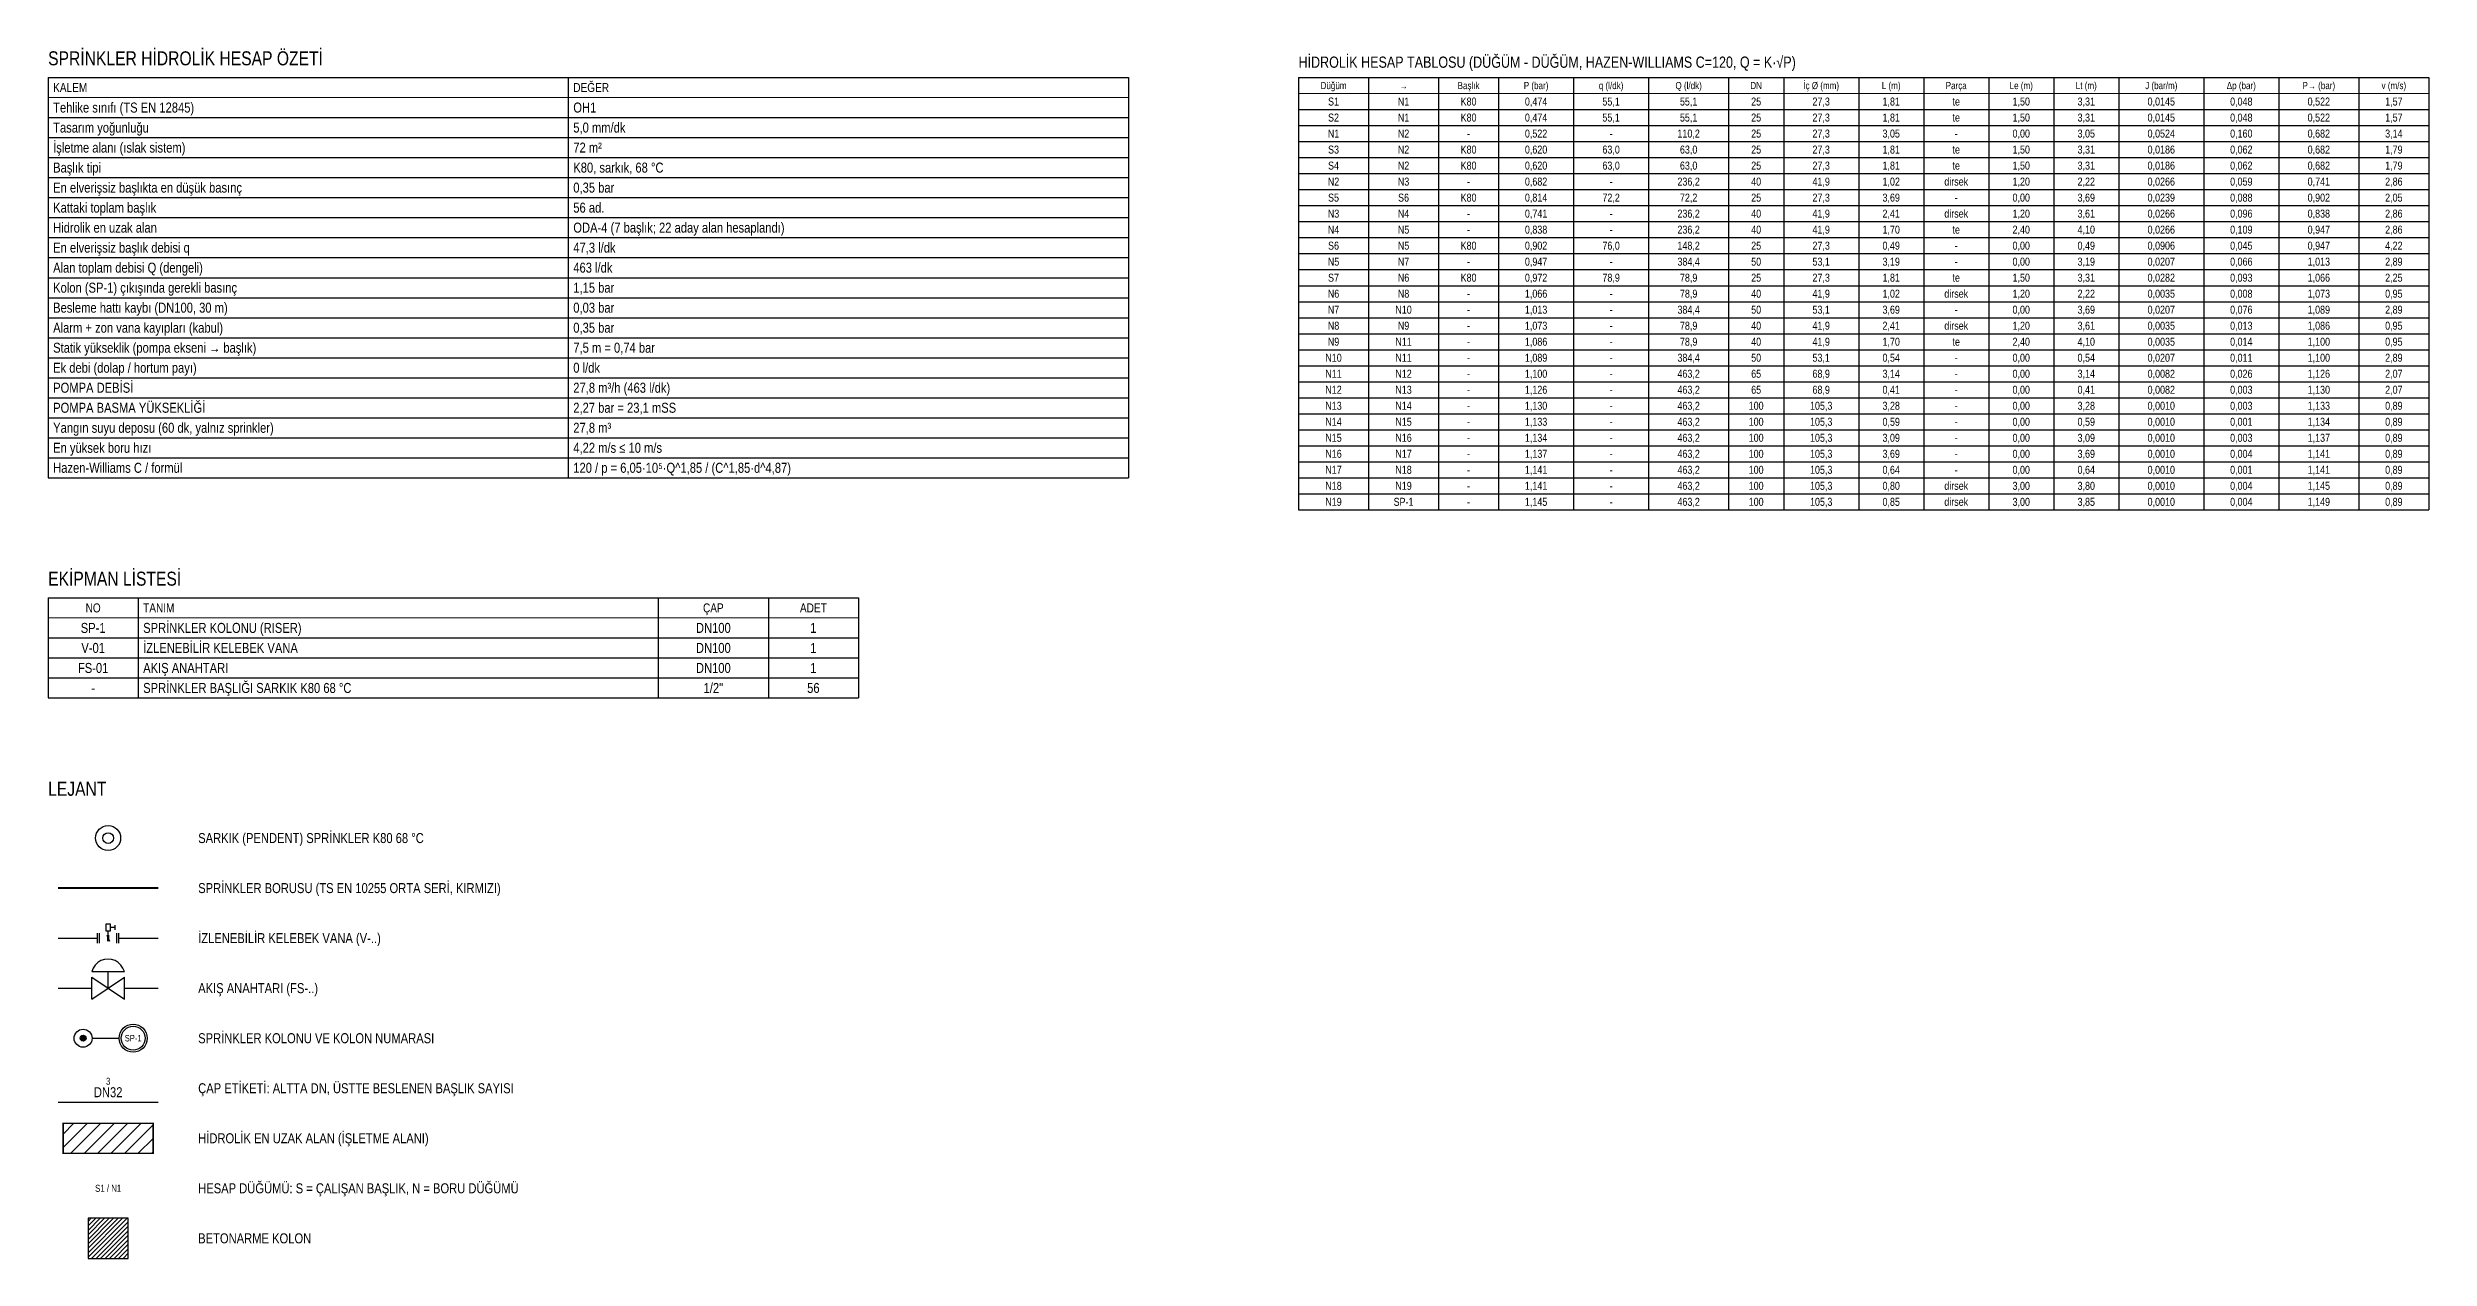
# Model space of a CAD drawing. Header units: centimetres. Extents: x 0 to 5680, y -426 to 2228.
# Drawn here: x 3300 to 5680, y 820 to 2030 of the extents above; entities that cross this region are included whole.
import ezdxf
from ezdxf.enums import TextEntityAlignment as Align

# ---------------------------------------------------------------- set-up
doc = ezdxf.new("R2010")
doc.units = ezdxf.units.CM
doc.linetypes.add('DASHED', pattern=[1.524, 1.27, -0.254])
for name, color, linetype in [('MTY-VANA', 1, 'Continuous'), ('ROTAS-MIMARI-KOLON', 8, 'Continuous'), ('ROTAS-MIMARI-KOLON-TARAMA', 9, 'Continuous'), ('ROTAS-YANGIN-DUGUM', 3, 'Continuous'), ('ROTAS-YANGIN-HIDROLIK-ALAN', 2, 'Continuous'), ('ROTAS-YANGIN-HIDROLIK-TARAMA', 8, 'Continuous'), ('ROTAS-YANGIN-KOLON', 6, 'Continuous'), ('ROTAS-YANGIN-LEJANT', 7, 'Continuous'), ('ROTAS-YANGIN-SPR-BORU', 140, 'Continuous'), ('ROTAS-YANGIN-SPR-CAP', 141, 'Continuous'), ('ROTAS-YANGIN-SPRINKLER', 15, 'Continuous'), ('ROTAS-YANGIN-TABLO', 7, 'Continuous'), ('ROTAS-YANGIN-VANA', 1, 'Continuous')]:
    doc.layers.add(name, color=color, linetype=linetype)
doc.styles.add('CAP', font='wturkce.SHX', dxfattribs={"width": 0.65})
doc.styles.add('ROTAS', font='arial.ttf')

# ---------------------------------------------------------------- blocks, each defined once
blk = doc.blocks.new('ROTAS-SPR-SARKIK')
for radius in [12.5, 5.37]:
    blk.add_circle((0, 0), radius)
blk = doc.blocks.new('MTY-IZLENEBILIR KELEBEK VANA')
at = {"layer": 'MTY-VANA', "linetype": 'Continuous'}
for p, q in [((-10.7, -5.1), (-10.7, 4.9)), ((-10.7, -5.1), (-10.7, 4.9)), ((-10.7, -5.1), (-10.7, 4.9)), ((-10.7, -5.1), (-10.7, 4.9)), ((-8.7, -5.1), (-8.7, 4.9)), ((-8.7, -5.1), (-8.7, 4.9)), ((-8.7, -5.1), (-8.7, 4.9)), ((-8.7, -5.1), (-8.7, 4.9)), ((0, 0), (0, 7.4)), ((0, 0), (0, 7.4)), ((0, 0), (0, 7.4)), ((0, 0), (0, 7.4)), ((8.7, -5.1), (8.7, 4.9)), ((8.7, -5.1), (8.7, 4.9)), ((8.7, -5.1), (8.7, 4.9)), ((8.7, -5.1), (8.7, 4.9)), ((10.7, -5.1), (10.7, 4.9)), ((10.7, -5.1), (10.7, 4.9)), ((10.7, -5.1), (10.7, 4.9)), ((10.7, -5.1), (10.7, 4.9))]:
    blk.add_line(p, q, dxfattribs=at)
at = {"layer": 'MTY-VANA'}
for p, q in [((-1.2, 3.1), (1.2, -3.1)), ((-1.2, 3.1), (1.2, -3.1)), ((-1.2, 3.1), (1.2, -3.1)), ((7, 10.6), (2.2, 10.6)), ((7, 10.6), (2.2, 10.6)), ((7, 10.6), (2.2, 10.6)), ((7, 10.6), (2.2, 10.6)), ((7, 8.2), (7, 13.1)), ((7, 8.2), (7, 13.1)), ((7, 8.2), (7, 13.1)), ((7, 8.2), (7, 13.1))]:
    blk.add_line(p, q, dxfattribs=at)
blk.add_lwpolyline([(-2.2, 13.9), (-2.2, 7.4), (2.2, 7.4), (2.2, 13.9)], close=True, dxfattribs=at)
blk.add_lwpolyline([(-2.2, 13.9), (-2.2, 7.4), (2.2, 7.4), (2.2, 13.9)], close=True, dxfattribs=at)
blk.add_lwpolyline([(-2.2, 13.9), (-2.2, 7.4), (2.2, 7.4), (2.2, 13.9)], close=True, dxfattribs=at)
blk.add_lwpolyline([(-2.2, 13.9), (-2.2, 7.4), (2.2, 7.4), (2.2, 13.9)], close=True, dxfattribs=at)
at = {"layer": 'MTY-VANA', "linetype": 'Continuous'}
blk.add_trace([(-1.2, 3.1), (1.2, 3.1), (-1.2, -3.1), (1.2, -3.1)], dxfattribs=at)
blk.add_trace([(-1.2, 3.1), (1.2, 3.1), (-1.2, -3.1), (1.2, -3.1)], dxfattribs=at)
blk.add_trace([(-1.2, 3.1), (1.2, 3.1), (-1.2, -3.1), (1.2, -3.1)], dxfattribs=at)
blk.add_trace([(-1.2, 3.1), (1.2, 3.1), (-1.2, -3.1), (1.2, -3.1)], dxfattribs=at)
at = {"layer": 'MTY-VANA', "style": 'CAP', "width": 0.65}
blk.add_attdef('CAP', text='', height=5, rotation=270, dxfattribs=at).set_placement((0, 0), align=Align.CENTER)
blk = doc.blocks.new('ROTAS-AKIS-ANAHTARI')
for p, q in [((-16.3, 16.7), (16.2, 16.7)), ((-16.2, -11), (-16.2, 11)), ((-16.2, 11), (16.3, -11)), ((-16.2, -11), (16.3, 11)), ((0.1, 0), (0.1, 16.7)), ((16.3, -11), (16.3, 11))]:
    blk.add_line(p, q)
blk.add_lwpolyline([(16.2, 16.7), (14.8, 20.1), (12.8, 23.1), (10.1, 25.6), (7, 27.5), (3.5, 28.6), (-0.1, 29), (-3.7, 28.6), (-7.2, 27.5), (-10.3, 25.6), (-12.9, 23.1), (-15, 20.1), (-16.3, 16.7)])
blk = doc.blocks.new('ROTAS-SPR-KOLON')
blk.add_hatch(color=7).paths.add_polyline_path([(3, 0), (2.8, 1.1), (2.1, 2.1), (1.1, 2.8), (0, 3), (-1.1, 2.8), (-2.1, 2.1), (-2.8, 1.1), (-3, 0), (-2.8, -1.1), (-2.1, -2.1), (-1.1, -2.8), (0, -3), (1.1, -2.8), (2.1, -2.1), (2.8, -1.1)])
for radius in [9, 3]:
    blk.add_circle((0, 0), radius)

msp = doc.modelspace()

# ---------------------------------------------------------------- hatches: boundary and pattern name
at = {"layer": 'ROTAS-MIMARI-KOLON-TARAMA'}
h = msp.add_hatch(dxfattribs=at)
h.set_pattern_fill('ANSI31')
h.paths.add_polyline_path([(3340, 820), (3380, 820), (3380, 860), (3340, 860)])
at = {"layer": 'ROTAS-YANGIN-HIDROLIK-TARAMA'}
h = msp.add_hatch(dxfattribs=at)
h.set_pattern_fill('ANSI31', scale=3)
h.paths.add_polyline_path([(3315, 925), (3405, 925), (3405, 955), (3315, 955)])

# ---------------------------------------------------------------- linework, layer by layer
at = {"layer": 'ROTAS-MIMARI-KOLON'}
msp.add_lwpolyline([(3340, 820), (3380, 820), (3380, 860), (3340, 860)], close=True, dxfattribs=at)
at = {"layer": 'ROTAS-YANGIN-HIDROLIK-ALAN', "linetype": 'DASHED', "ltscale": 2, "const_width": 1.5}
msp.add_lwpolyline([(3315, 925), (3405, 925), (3405, 955), (3315, 955)], close=True, dxfattribs=at)
at = {"layer": 'ROTAS-YANGIN-KOLON'}
msp.add_line((3344, 1040), (3371, 1040), dxfattribs=at)
for radius in [14, 12]:
    msp.add_circle((3385, 1040), radius, dxfattribs=at)
at = {"layer": 'ROTAS-YANGIN-SPR-BORU', "const_width": 2}
msp.add_lwpolyline([(3310, 1190), (3410, 1190)], dxfattribs=at)
at = {"layer": 'ROTAS-YANGIN-SPR-BORU'}
for points in [[(3310, 1140), (3349.3, 1140)], [(3370.7, 1140), (3410, 1140)], [(3310, 1090), (3343.7, 1090)], [(3376.3, 1090), (3410, 1090)], [(3310, 976), (3410, 976)]]:
    msp.add_lwpolyline(points, dxfattribs=at)
at = {"layer": 'ROTAS-YANGIN-TABLO'}
for p, q in [((3300, 2000), (3300, 1600)), ((3820, 2000), (3820, 1600)), ((4380, 2000), (4380, 1600)), ((4550, 2000), (4550, 1568)), ((4620, 2000), (4620, 1568)), ((4690, 2000), (4690, 1568)), ((4750, 2000), (4750, 1568)), ((4825, 2000), (4825, 1568)), ((4900, 2000), (4900, 1568)), ((4980, 2000), (4980, 1568)), ((5035, 2000), (5035, 1568)), ((5110, 2000), (5110, 1568)), ((5175, 2000), (5175, 1568)), ((5240, 2000), (5240, 1568)), ((5305, 2000), (5305, 1568)), ((5370, 2000), (5370, 1568)), ((5455, 2000), (5455, 1568)), ((5530, 2000), (5530, 1568)), ((5610, 2000), (5610, 1568)), ((5680, 2000), (5680, 1568)), ((3300, 1480), (3300, 1380)), ((3390, 1480), (3390, 1380)), ((3910, 1480), (3910, 1380)), ((4020, 1480), (4020, 1380)), ((4110, 1480), (4110, 1380))]:
    msp.add_line(p, q, dxfattribs=at)
at = {"layer": 'ROTAS-YANGIN-TABLO', "const_width": 1}
for points in [[(3300, 1980), (4380, 1980)], [(4550, 1984), (5680, 1984)], [(3300, 1460), (4110, 1460)]]:
    msp.add_lwpolyline(points, dxfattribs=at)
at = {"layer": 'ROTAS-YANGIN-TABLO'}
for points in [[(3300, 2000), (4380, 2000)], [(4550, 2000), (5680, 2000)], [(3300, 1960), (4380, 1960)], [(4550, 1968), (5680, 1968)], [(3300, 1940), (4380, 1940)], [(4550, 1952), (5680, 1952)], [(4550, 1936), (5680, 1936)], [(3300, 1920), (4380, 1920)], [(4550, 1920), (5680, 1920)], [(3300, 1900), (4380, 1900)], [(4550, 1904), (5680, 1904)], [(4550, 1888), (5680, 1888)], [(3300, 1880), (4380, 1880)], [(3300, 1860), (4380, 1860)], [(4550, 1872), (5680, 1872)], [(3300, 1840), (4380, 1840)], [(4550, 1856), (5680, 1856)], [(4550, 1840), (5680, 1840)], [(3300, 1820), (4380, 1820)], [(4550, 1824), (5680, 1824)], [(3300, 1800), (4380, 1800)], [(4550, 1808), (5680, 1808)], [(4550, 1792), (5680, 1792)], [(3300, 1780), (4380, 1780)], [(4550, 1776), (5680, 1776)], [(3300, 1760), (4380, 1760)], [(3300, 1740), (4380, 1740)], [(4550, 1760), (5680, 1760)], [(4550, 1744), (5680, 1744)], [(3300, 1720), (4380, 1720)], [(4550, 1728), (5680, 1728)], [(3300, 1700), (4380, 1700)], [(4550, 1712), (5680, 1712)], [(4550, 1696), (5680, 1696)], [(3300, 1680), (4380, 1680)], [(4550, 1680), (5680, 1680)], [(3300, 1660), (4380, 1660)], [(4550, 1664), (5680, 1664)], [(4550, 1648), (5680, 1648)], [(3300, 1640), (4380, 1640)], [(3300, 1620), (4380, 1620)], [(4550, 1632), (5680, 1632)], [(3300, 1600), (4380, 1600)], [(4550, 1616), (5680, 1616)], [(4550, 1600), (5680, 1600)], [(4550, 1584), (5680, 1584)], [(4550, 1568), (5680, 1568)], [(3300, 1480), (4110, 1480)], [(3300, 1440), (4110, 1440)], [(3300, 1420), (4110, 1420)], [(3300, 1400), (4110, 1400)], [(3300, 1380), (4110, 1380)]]:
    msp.add_lwpolyline(points, dxfattribs=at)

# ---------------------------------------------------------------- block references
at = {"layer": 'ROTAS-YANGIN-KOLON'}
msp.add_blockref('ROTAS-SPR-KOLON', (3335, 1040), dxfattribs=at)
at = {"layer": 'ROTAS-YANGIN-SPRINKLER'}
msp.add_blockref('ROTAS-SPR-SARKIK', (3360, 1240), dxfattribs=at)
at = {"layer": 'ROTAS-YANGIN-VANA'}
for name, p in [('MTY-IZLENEBILIR KELEBEK VANA', (3360, 1140)), ('ROTAS-AKIS-ANAHTARI', (3360, 1090))]:
    msp.add_blockref(name, p, dxfattribs=at)

# ---------------------------------------------------------------- texts
at = {"layer": 'ROTAS-YANGIN-DUGUM', "style": 'ROTAS', "width": 0.8}
msp.add_text('S1 / N1', height=7, dxfattribs=at).set_placement((3360, 890), align=Align.MIDDLE_CENTER)
at = {"layer": 'ROTAS-YANGIN-KOLON', "style": 'ROTAS', "width": 0.8}
msp.add_text('SP-1', height=6.5, dxfattribs=at).set_placement((3385, 1040), align=Align.MIDDLE_CENTER)
at = {"layer": 'ROTAS-YANGIN-LEJANT', "style": 'ROTAS', "width": 0.8}
msp.add_text('LEJANT', height=14, dxfattribs=at).set_placement((3300, 1278), align=Align.BOTTOM_LEFT)
for s, p in [('SARKIK (PENDENT) SPRİNKLER K80 68 °C', (3450, 1240)), ('SPRİNKLER BORUSU (TS EN 10255 ORTA SERİ, KIRMIZI)', (3450, 1190)), ('İZLENEBİLİR KELEBEK VANA (V-..)', (3450, 1140)), ('AKIŞ ANAHTARI (FS-..)', (3450, 1090)), ('SPRİNKLER KOLONU VE KOLON NUMARASI', (3450, 1040)), ('ÇAP ETİKETİ: ALTTA DN, ÜSTTE BESLENEN BAŞLIK SAYISI', (3450, 990)), ('HİDROLİK EN UZAK ALAN (İŞLETME ALANI)', (3450, 940)), ('HESAP DÜĞÜMÜ: S = ÇALIŞAN BAŞLIK, N = BORU DÜĞÜMÜ', (3450, 890)), ('BETONARME KOLON', (3450, 840))]:
    msp.add_text(s, height=10, dxfattribs=at).set_placement(p, align=Align.MIDDLE_LEFT)
at = {"layer": 'ROTAS-YANGIN-SPR-CAP', "style": 'ROTAS', "width": 0.8}
for s, height, p in [('3', 7, (3360, 997)), ('DN32', 10, (3360, 986))]:
    msp.add_text(s, height=height, dxfattribs=at).set_placement(p, align=Align.MIDDLE_CENTER)
at = {"layer": 'ROTAS-YANGIN-TABLO', "style": 'ROTAS', "width": 0.8}
for s, height, p in [('SPRİNKLER HİDROLİK HESAP ÖZETİ', 14, (3300, 2008)), ('HİDROLİK HESAP TABLOSU (DÜĞÜM - DÜĞÜM, HAZEN-WILLIAMS C=120, Q = K·√P)', 11.2, (4550, 2006.4)), ('EKİPMAN LİSTESİ', 14, (3300, 1488))]:
    msp.add_text(s, height=height, dxfattribs=at).set_placement(p, align=Align.BOTTOM_LEFT)
for s, height, p in [('KALEM', 9, (3305, 1990)), ('DEĞER', 9, (3825, 1990)), ('Tehlike sınıfı (TS EN 12845)', 10, (3305, 1970)), ('Tasarım yoğunluğu', 10, (3305, 1950)), ('5,0 mm/dk', 10, (3825, 1950)), ('OH1', 10, (3825, 1970)), ('İşletme alanı (ıslak sistem)', 10, (3305, 1930)), ('72 m²', 10, (3825, 1930)), ('Başlık tipi', 10, (3305, 1910)), ('K80, sarkık, 68 °C', 10, (3825, 1910)), ('En elverişsiz başlıkta en düşük basınç', 10, (3305, 1890)), ('0,35 bar', 10, (3825, 1890)), ('Kattaki toplam başlık', 10, (3305, 1870)), ('56 ad.', 10, (3825, 1870)), ('Hidrolik en uzak alan', 10, (3305, 1850)), ('En elverişsiz başlık debisi q', 10, (3305, 1830)), ('47,3 l/dk', 10, (3825, 1830)), ('ODA-4 (7 başlık; 22 aday alan hesaplandı)', 10, (3825, 1850)), ('Alan toplam debisi Q (dengeli)', 10, (3305, 1810)), ('463 l/dk', 10, (3825, 1810)), ('Kolon (SP-1) çıkışında gerekli basınç', 10, (3305, 1790)), ('1,15 bar', 10, (3825, 1790)), ('Besleme hattı kaybı (DN100, 30 m)', 10, (3305, 1770)), ('0,03 bar', 10, (3825, 1770)), ('Alarm + zon vana kayıpları (kabul)', 10, (3305, 1750)), ('0,35 bar', 10, (3825, 1750)), ('Statik yükseklik (pompa ekseni → başlık)', 10, (3305, 1730)), ('Ek debi (dolap / hortum payı)', 10, (3305, 1710)), ('0 l/dk', 10, (3825, 1710)), ('7,5 m = 0,74 bar', 10, (3825, 1730)), ('POMPA DEBİSİ', 10, (3305, 1690)), ('27,8 m³/h (463 l/dk)', 10, (3825, 1690)), ('POMPA BASMA YÜKSEKLİĞİ', 10, (3305, 1670)), ('2,27 bar = 23,1 mSS', 10, (3825, 1670)), ('Yangın suyu deposu (60 dk, yalnız sprinkler)', 10, (3305, 1650)), ('27,8 m³', 10, (3825, 1650)), ('En yüksek boru hızı', 10, (3305, 1630)), ('4,22 m/s ≤ 10 m/s', 10, (3825, 1630)), ('Hazen-Williams C / formül', 10, (3305, 1610)), ('120 / p = 6,05·10⁵·Q^1,85 / (C^1,85·d^4,87)', 10, (3825, 1610)), ('TANIM', 9, (3395, 1470)), ('SPRİNKLER KOLONU (RISER)', 10, (3395, 1450)), ('İZLENEBİLİR KELEBEK VANA', 10, (3395, 1430)), ('AKIŞ ANAHTARI', 10, (3395, 1410)), ('SPRİNKLER BAŞLIĞI SARKIK K80 68 °C', 10, (3395, 1390))]:
    msp.add_text(s, height=height, dxfattribs=at).set_placement(p, align=Align.MIDDLE_LEFT)
for s, height, p in [('Düğüm', 7.2, (4585, 1992)), ('S1', 8, (4585, 1976)), ('N1', 8, (4655, 1976)), ('→', 7.2, (4655, 1992)), ('Başlık', 7.2, (4720, 1992)), ('K80', 8, (4720, 1976)), ('P (bar)', 7.2, (4787.5, 1992)), ('0,474', 8, (4787.5, 1976)), ('q (l/dk)', 7.2, (4862.5, 1992)), ('55,1', 8, (4862.5, 1976)), ('Q (l/dk)', 7.2, (4940, 1992)), ('55,1', 8, (4940, 1976)), ('DN', 7.2, (5007.5, 1992)), ('25', 8, (5007.5, 1976)), ('İç Ø (mm)', 7.2, (5072.5, 1992)), ('27,3', 8, (5072.5, 1976)), ('L (m)', 7.2, (5142.5, 1992)), ('1,81', 8, (5142.5, 1976)), ('Parça', 7.2, (5207.5, 1992)), ('te', 8, (5207.5, 1976)), ('Le (m)', 7.2, (5272.5, 1992)), ('1,50', 8, (5272.5, 1976)), ('Lt (m)', 7.2, (5337.5, 1992)), ('3,31', 8, (5337.5, 1976)), ('J (bar/m)', 7.2, (5412.5, 1992)), ('0,0145', 8, (5412.5, 1976)), ('Δp (bar)', 7.2, (5492.5, 1992)), ('0,048', 8, (5492.5, 1976)), ('P→ (bar)', 7.2, (5570, 1992)), ('0,522', 8, (5570, 1976)), ('v (m/s)', 7.2, (5645, 1992)), ('1,57', 8, (5645, 1976)), ('S2', 8, (4585, 1960)), ('N1', 8, (4655, 1960)), ('K80', 8, (4720, 1960)), ('0,474', 8, (4787.5, 1960)), ('55,1', 8, (4862.5, 1960)), ('55,1', 8, (4940, 1960)), ('25', 8, (5007.5, 1960)), ('27,3', 8, (5072.5, 1960)), ('1,81', 8, (5142.5, 1960)), ('te', 8, (5207.5, 1960)), ('1,50', 8, (5272.5, 1960)), ('3,31', 8, (5337.5, 1960)), ('0,0145', 8, (5412.5, 1960)), ('0,048', 8, (5492.5, 1960)), ('0,522', 8, (5570, 1960)), ('1,57', 8, (5645, 1960)), ('S3', 8, (4585, 1928)), ('N1', 8, (4585, 1944)), ('N2', 8, (4655, 1944)), ('N2', 8, (4655, 1928)), ('K80', 8, (4720, 1928)), ('-', 8, (4720, 1944)), ('0,522', 8, (4787.5, 1944)), ('0,620', 8, (4787.5, 1928)), ('63,0', 8, (4862.5, 1928)), ('-', 8, (4862.5, 1944)), ('110,2', 8, (4940, 1944)), ('63,0', 8, (4940, 1928)), ('25', 8, (5007.5, 1944)), ('25', 8, (5007.5, 1928)), ('27,3', 8, (5072.5, 1944)), ('27,3', 8, (5072.5, 1928)), ('3,05', 8, (5142.5, 1944)), ('1,81', 8, (5142.5, 1928)), ('te', 8, (5207.5, 1928)), ('-', 8, (5207.5, 1944)), ('0,00', 8, (5272.5, 1944)), ('1,50', 8, (5272.5, 1928)), ('3,05', 8, (5337.5, 1944)), ('3,31', 8, (5337.5, 1928)), ('0,0524', 8, (5412.5, 1944)), ('0,0186', 8, (5412.5, 1928)), ('0,160', 8, (5492.5, 1944)), ('0,062', 8, (5492.5, 1928)), ('0,682', 8, (5570, 1944)), ('0,682', 8, (5570, 1928)), ('3,14', 8, (5645, 1944)), ('1,79', 8, (5645, 1928)), ('S4', 8, (4585, 1912)), ('N2', 8, (4655, 1912)), ('K80', 8, (4720, 1912)), ('0,620', 8, (4787.5, 1912)), ('63,0', 8, (4862.5, 1912)), ('63,0', 8, (4940, 1912)), ('25', 8, (5007.5, 1912)), ('27,3', 8, (5072.5, 1912)), ('1,81', 8, (5142.5, 1912)), ('te', 8, (5207.5, 1912)), ('1,50', 8, (5272.5, 1912)), ('3,31', 8, (5337.5, 1912)), ('0,0186', 8, (5412.5, 1912)), ('0,062', 8, (5492.5, 1912)), ('0,682', 8, (5570, 1912)), ('1,79', 8, (5645, 1912)), ('S5', 8, (4585, 1880)), ('N2', 8, (4585, 1896)), ('S6', 8, (4655, 1880)), ('N3', 8, (4655, 1896)), ('K80', 8, (4720, 1880)), ('-', 8, (4720, 1896)), ('0,682', 8, (4787.5, 1896)), ('0,814', 8, (4787.5, 1880)), ('72,2', 8, (4862.5, 1880)), ('-', 8, (4862.5, 1896)), ('236,2', 8, (4940, 1896)), ('72,2', 8, (4940, 1880)), ('40', 8, (5007.5, 1896)), ('25', 8, (5007.5, 1880)), ('41,9', 8, (5072.5, 1896)), ('27,3', 8, (5072.5, 1880)), ('3,69', 8, (5142.5, 1880)), ('1,02', 8, (5142.5, 1896)), ('dirsek', 8, (5207.5, 1896)), ('0,00', 8, (5272.5, 1880)), ('1,20', 8, (5272.5, 1896)), ('3,69', 8, (5337.5, 1880)), ('2,22', 8, (5337.5, 1896)), ('0,0266', 8, (5412.5, 1896)), ('0,0239', 8, (5412.5, 1880)), ('0,059', 8, (5492.5, 1896)), ('0,088', 8, (5492.5, 1880)), ('0,741', 8, (5570, 1896)), ('0,902', 8, (5570, 1880)), ('2,86', 8, (5645, 1896)), ('2,05', 8, (5645, 1880)), ('N3', 8, (4585, 1864)), ('N4', 8, (4655, 1864)), ('-', 8, (4720, 1864)), ('0,741', 8, (4787.5, 1864)), ('-', 8, (4862.5, 1864)), ('236,2', 8, (4940, 1864)), ('40', 8, (5007.5, 1864)), ('41,9', 8, (5072.5, 1864)), ('2,41', 8, (5142.5, 1864)), ('dirsek', 8, (5207.5, 1864)), ('-', 8, (5207.5, 1880)), ('1,20', 8, (5272.5, 1864)), ('3,61', 8, (5337.5, 1864)), ('0,0266', 8, (5412.5, 1864)), ('0,096', 8, (5492.5, 1864)), ('0,838', 8, (5570, 1864)), ('2,86', 8, (5645, 1864)), ('S6', 8, (4585, 1832)), ('N4', 8, (4585, 1848)), ('N5', 8, (4655, 1848)), ('N5', 8, (4655, 1832)), ('K80', 8, (4720, 1832)), ('-', 8, (4720, 1848)), ('0,838', 8, (4787.5, 1848)), ('0,902', 8, (4787.5, 1832)), ('76,0', 8, (4862.5, 1832)), ('-', 8, (4862.5, 1848)), ('236,2', 8, (4940, 1848)), ('148,2', 8, (4940, 1832)), ('40', 8, (5007.5, 1848)), ('25', 8, (5007.5, 1832)), ('41,9', 8, (5072.5, 1848)), ('27,3', 8, (5072.5, 1832)), ('0,49', 8, (5142.5, 1832)), ('1,70', 8, (5142.5, 1848)), ('te', 8, (5207.5, 1848)), ('0,00', 8, (5272.5, 1832)), ('2,40', 8, (5272.5, 1848)), ('4,10', 8, (5337.5, 1848)), ('0,49', 8, (5337.5, 1832)), ('0,0266', 8, (5412.5, 1848)), ('0,0906', 8, (5412.5, 1832)), ('0,109', 8, (5492.5, 1848)), ('0,045', 8, (5492.5, 1832)), ('0,947', 8, (5570, 1848)), ('0,947', 8, (5570, 1832)), ('4,22', 8, (5645, 1832)), ('2,86', 8, (5645, 1848)), ('N5', 8, (4585, 1816)), ('N7', 8, (4655, 1816)), ('-', 8, (4720, 1816)), ('0,947', 8, (4787.5, 1816)), ('-', 8, (4862.5, 1816)), ('384,4', 8, (4940, 1816)), ('50', 8, (5007.5, 1816)), ('53,1', 8, (5072.5, 1816)), ('3,19', 8, (5142.5, 1816)), ('-', 8, (5207.5, 1832)), ('-', 8, (5207.5, 1816)), ('0,00', 8, (5272.5, 1816)), ('3,19', 8, (5337.5, 1816)), ('0,0207', 8, (5412.5, 1816)), ('0,066', 8, (5492.5, 1816)), ('1,013', 8, (5570, 1816)), ('2,89', 8, (5645, 1816)), ('S7', 8, (4585, 1800)), ('N6', 8, (4585, 1784)), ('N6', 8, (4655, 1800)), ('N8', 8, (4655, 1784)), ('K80', 8, (4720, 1800)), ('0,972', 8, (4787.5, 1800)), ('1,066', 8, (4787.5, 1784)), ('78,9', 8, (4862.5, 1800)), ('78,9', 8, (4940, 1800)), ('78,9', 8, (4940, 1784)), ('40', 8, (5007.5, 1784)), ('25', 8, (5007.5, 1800)), ('41,9', 8, (5072.5, 1784)), ('27,3', 8, (5072.5, 1800)), ('1,81', 8, (5142.5, 1800)), ('1,02', 8, (5142.5, 1784)), ('dirsek', 8, (5207.5, 1784)), ('te', 8, (5207.5, 1800)), ('1,50', 8, (5272.5, 1800)), ('1,20', 8, (5272.5, 1784)), ('3,31', 8, (5337.5, 1800)), ('2,22', 8, (5337.5, 1784)), ('0,0282', 8, (5412.5, 1800)), ('0,0035', 8, (5412.5, 1784)), ('0,093', 8, (5492.5, 1800)), ('0,008', 8, (5492.5, 1784)), ('1,066', 8, (5570, 1800)), ('1,073', 8, (5570, 1784)), ('0,95', 8, (5645, 1784)), ('2,25', 8, (5645, 1800)), ('N7', 8, (4585, 1768)), ('N10', 8, (4655, 1768)), ('-', 8, (4720, 1784)), ('-', 8, (4720, 1768)), ('1,013', 8, (4787.5, 1768)), ('-', 8, (4862.5, 1784)), ('-', 8, (4862.5, 1768)), ('384,4', 8, (4940, 1768)), ('50', 8, (5007.5, 1768)), ('53,1', 8, (5072.5, 1768)), ('3,69', 8, (5142.5, 1768)), ('-', 8, (5207.5, 1768)), ('0,00', 8, (5272.5, 1768)), ('3,69', 8, (5337.5, 1768)), ('0,0207', 8, (5412.5, 1768)), ('0,076', 8, (5492.5, 1768)), ('1,089', 8, (5570, 1768)), ('2,89', 8, (5645, 1768)), ('N8', 8, (4585, 1752)), ('N9', 8, (4585, 1736)), ('N11', 8, (4655, 1736)), ('N9', 8, (4655, 1752)), ('-', 8, (4720, 1752)), ('1,073', 8, (4787.5, 1752)), ('1,086', 8, (4787.5, 1736)), ('-', 8, (4862.5, 1752)), ('78,9', 8, (4940, 1752)), ('78,9', 8, (4940, 1736)), ('40', 8, (5007.5, 1752)), ('40', 8, (5007.5, 1736)), ('41,9', 8, (5072.5, 1752)), ('41,9', 8, (5072.5, 1736)), ('2,41', 8, (5142.5, 1752)), ('1,70', 8, (5142.5, 1736)), ('dirsek', 8, (5207.5, 1752)), ('te', 8, (5207.5, 1736)), ('2,40', 8, (5272.5, 1736)), ('1,20', 8, (5272.5, 1752)), ('4,10', 8, (5337.5, 1736)), ('3,61', 8, (5337.5, 1752)), ('0,0035', 8, (5412.5, 1752)), ('0,0035', 8, (5412.5, 1736)), ('0,013', 8, (5492.5, 1752)), ('0,014', 8, (5492.5, 1736)), ('1,086', 8, (5570, 1752)), ('1,100', 8, (5570, 1736)), ('0,95', 8, (5645, 1752)), ('0,95', 8, (5645, 1736)), ('N10', 8, (4585, 1720)), ('N11', 8, (4655, 1720)), ('-', 8, (4720, 1736)), ('-', 8, (4720, 1720)), ('1,089', 8, (4787.5, 1720)), ('-', 8, (4862.5, 1736)), ('-', 8, (4862.5, 1720)), ('384,4', 8, (4940, 1720)), ('50', 8, (5007.5, 1720)), ('53,1', 8, (5072.5, 1720)), ('0,54', 8, (5142.5, 1720)), ('-', 8, (5207.5, 1720)), ('0,00', 8, (5272.5, 1720)), ('0,54', 8, (5337.5, 1720)), ('0,0207', 8, (5412.5, 1720)), ('0,011', 8, (5492.5, 1720)), ('1,100', 8, (5570, 1720)), ('2,89', 8, (5645, 1720)), ('N11', 8, (4585, 1704)), ('N12', 8, (4585, 1688)), ('N12', 8, (4655, 1704)), ('N13', 8, (4655, 1688)), ('-', 8, (4720, 1704)), ('1,100', 8, (4787.5, 1704)), ('1,126', 8, (4787.5, 1688)), ('-', 8, (4862.5, 1704)), ('463,2', 8, (4940, 1704)), ('463,2', 8, (4940, 1688)), ('65', 8, (5007.5, 1704)), ('65', 8, (5007.5, 1688)), ('68,9', 8, (5072.5, 1704)), ('68,9', 8, (5072.5, 1688)), ('3,14', 8, (5142.5, 1704)), ('0,41', 8, (5142.5, 1688)), ('-', 8, (5207.5, 1704)), ('0,00', 8, (5272.5, 1704)), ('0,00', 8, (5272.5, 1688)), ('3,14', 8, (5337.5, 1704)), ('0,41', 8, (5337.5, 1688)), ('0,0082', 8, (5412.5, 1704)), ('0,0082', 8, (5412.5, 1688)), ('0,026', 8, (5492.5, 1704)), ('0,003', 8, (5492.5, 1688)), ('1,126', 8, (5570, 1704)), ('1,130', 8, (5570, 1688)), ('2,07', 8, (5645, 1704)), ('2,07', 8, (5645, 1688)), ('N13', 8, (4585, 1672)), ('N14', 8, (4655, 1672)), ('-', 8, (4720, 1688)), ('-', 8, (4720, 1672)), ('1,130', 8, (4787.5, 1672)), ('-', 8, (4862.5, 1688)), ('-', 8, (4862.5, 1672)), ('463,2', 8, (4940, 1672)), ('100', 8, (5007.5, 1672)), ('105,3', 8, (5072.5, 1672)), ('3,28', 8, (5142.5, 1672)), ('-', 8, (5207.5, 1688)), ('-', 8, (5207.5, 1672)), ('0,00', 8, (5272.5, 1672)), ('3,28', 8, (5337.5, 1672)), ('0,0010', 8, (5412.5, 1672)), ('0,003', 8, (5492.5, 1672)), ('1,133', 8, (5570, 1672)), ('0,89', 8, (5645, 1672)), ('N14', 8, (4585, 1656)), ('N15', 8, (4585, 1640)), ('N15', 8, (4655, 1656)), ('N16', 8, (4655, 1640)), ('-', 8, (4720, 1656)), ('1,133', 8, (4787.5, 1656)), ('1,134', 8, (4787.5, 1640)), ('-', 8, (4862.5, 1656)), ('463,2', 8, (4940, 1656)), ('463,2', 8, (4940, 1640)), ('100', 8, (5007.5, 1656)), ('100', 8, (5007.5, 1640)), ('105,3', 8, (5072.5, 1656)), ('105,3', 8, (5072.5, 1640)), ('3,09', 8, (5142.5, 1640)), ('0,59', 8, (5142.5, 1656)), ('-', 8, (5207.5, 1656)), ('0,00', 8, (5272.5, 1656)), ('0,00', 8, (5272.5, 1640)), ('3,09', 8, (5337.5, 1640)), ('0,59', 8, (5337.5, 1656)), ('0,0010', 8, (5412.5, 1656)), ('0,0010', 8, (5412.5, 1640)), ('0,001', 8, (5492.5, 1656)), ('0,003', 8, (5492.5, 1640)), ('1,134', 8, (5570, 1656)), ('1,137', 8, (5570, 1640)), ('0,89', 8, (5645, 1656)), ('0,89', 8, (5645, 1640)), ('N16', 8, (4585, 1624)), ('N17', 8, (4655, 1624)), ('-', 8, (4720, 1640)), ('-', 8, (4720, 1624)), ('1,137', 8, (4787.5, 1624)), ('-', 8, (4862.5, 1640)), ('-', 8, (4862.5, 1624)), ('463,2', 8, (4940, 1624)), ('100', 8, (5007.5, 1624)), ('105,3', 8, (5072.5, 1624)), ('3,69', 8, (5142.5, 1624)), ('-', 8, (5207.5, 1640)), ('-', 8, (5207.5, 1624)), ('0,00', 8, (5272.5, 1624)), ('3,69', 8, (5337.5, 1624)), ('0,0010', 8, (5412.5, 1624)), ('0,004', 8, (5492.5, 1624)), ('1,141', 8, (5570, 1624)), ('0,89', 8, (5645, 1624)), ('N17', 8, (4585, 1608)), ('N18', 8, (4585, 1592)), ('N18', 8, (4655, 1608)), ('N19', 8, (4655, 1592)), ('-', 8, (4720, 1608)), ('1,141', 8, (4787.5, 1608)), ('1,141', 8, (4787.5, 1592)), ('-', 8, (4862.5, 1608)), ('463,2', 8, (4940, 1608)), ('463,2', 8, (4940, 1592)), ('100', 8, (5007.5, 1608)), ('100', 8, (5007.5, 1592)), ('105,3', 8, (5072.5, 1608)), ('105,3', 8, (5072.5, 1592)), ('0,64', 8, (5142.5, 1608)), ('0,80', 8, (5142.5, 1592)), ('dirsek', 8, (5207.5, 1592)), ('-', 8, (5207.5, 1608)), ('3,00', 8, (5272.5, 1592)), ('0,00', 8, (5272.5, 1608)), ('3,80', 8, (5337.5, 1592)), ('0,64', 8, (5337.5, 1608)), ('0,0010', 8, (5412.5, 1608)), ('0,0010', 8, (5412.5, 1592)), ('0,001', 8, (5492.5, 1608)), ('0,004', 8, (5492.5, 1592)), ('1,141', 8, (5570, 1608)), ('1,145', 8, (5570, 1592)), ('0,89', 8, (5645, 1608)), ('0,89', 8, (5645, 1592)), ('N19', 8, (4585, 1576)), ('SP-1', 8, (4655, 1576)), ('-', 8, (4720, 1592)), ('-', 8, (4720, 1576)), ('1,145', 8, (4787.5, 1576)), ('-', 8, (4862.5, 1592)), ('-', 8, (4862.5, 1576)), ('463,2', 8, (4940, 1576)), ('100', 8, (5007.5, 1576)), ('105,3', 8, (5072.5, 1576)), ('0,85', 8, (5142.5, 1576)), ('dirsek', 8, (5207.5, 1576)), ('3,00', 8, (5272.5, 1576)), ('3,85', 8, (5337.5, 1576)), ('0,0010', 8, (5412.5, 1576)), ('0,004', 8, (5492.5, 1576)), ('1,149', 8, (5570, 1576)), ('0,89', 8, (5645, 1576)), ('SP-1', 10, (3345, 1450)), ('NO', 9, (3345, 1470)), ('DN100', 10, (3965, 1450)), ('ÇAP', 9, (3965, 1470)), ('ADET', 9, (4065, 1470)), ('1', 10, (4065, 1450)), ('V-01', 10, (3345, 1430)), ('DN100', 10, (3965, 1430)), ('1', 10, (4065, 1430)), ('FS-01', 10, (3345, 1410)), ('DN100', 10, (3965, 1410)), ('1', 10, (4065, 1410)), ('-', 10, (3345, 1390)), ('1/2"', 10, (3965, 1390)), ('56', 10, (4065, 1390))]:
    msp.add_text(s, height=height, dxfattribs=at).set_placement(p, align=Align.MIDDLE_CENTER)

doc.saveas('drawing.dxf')
